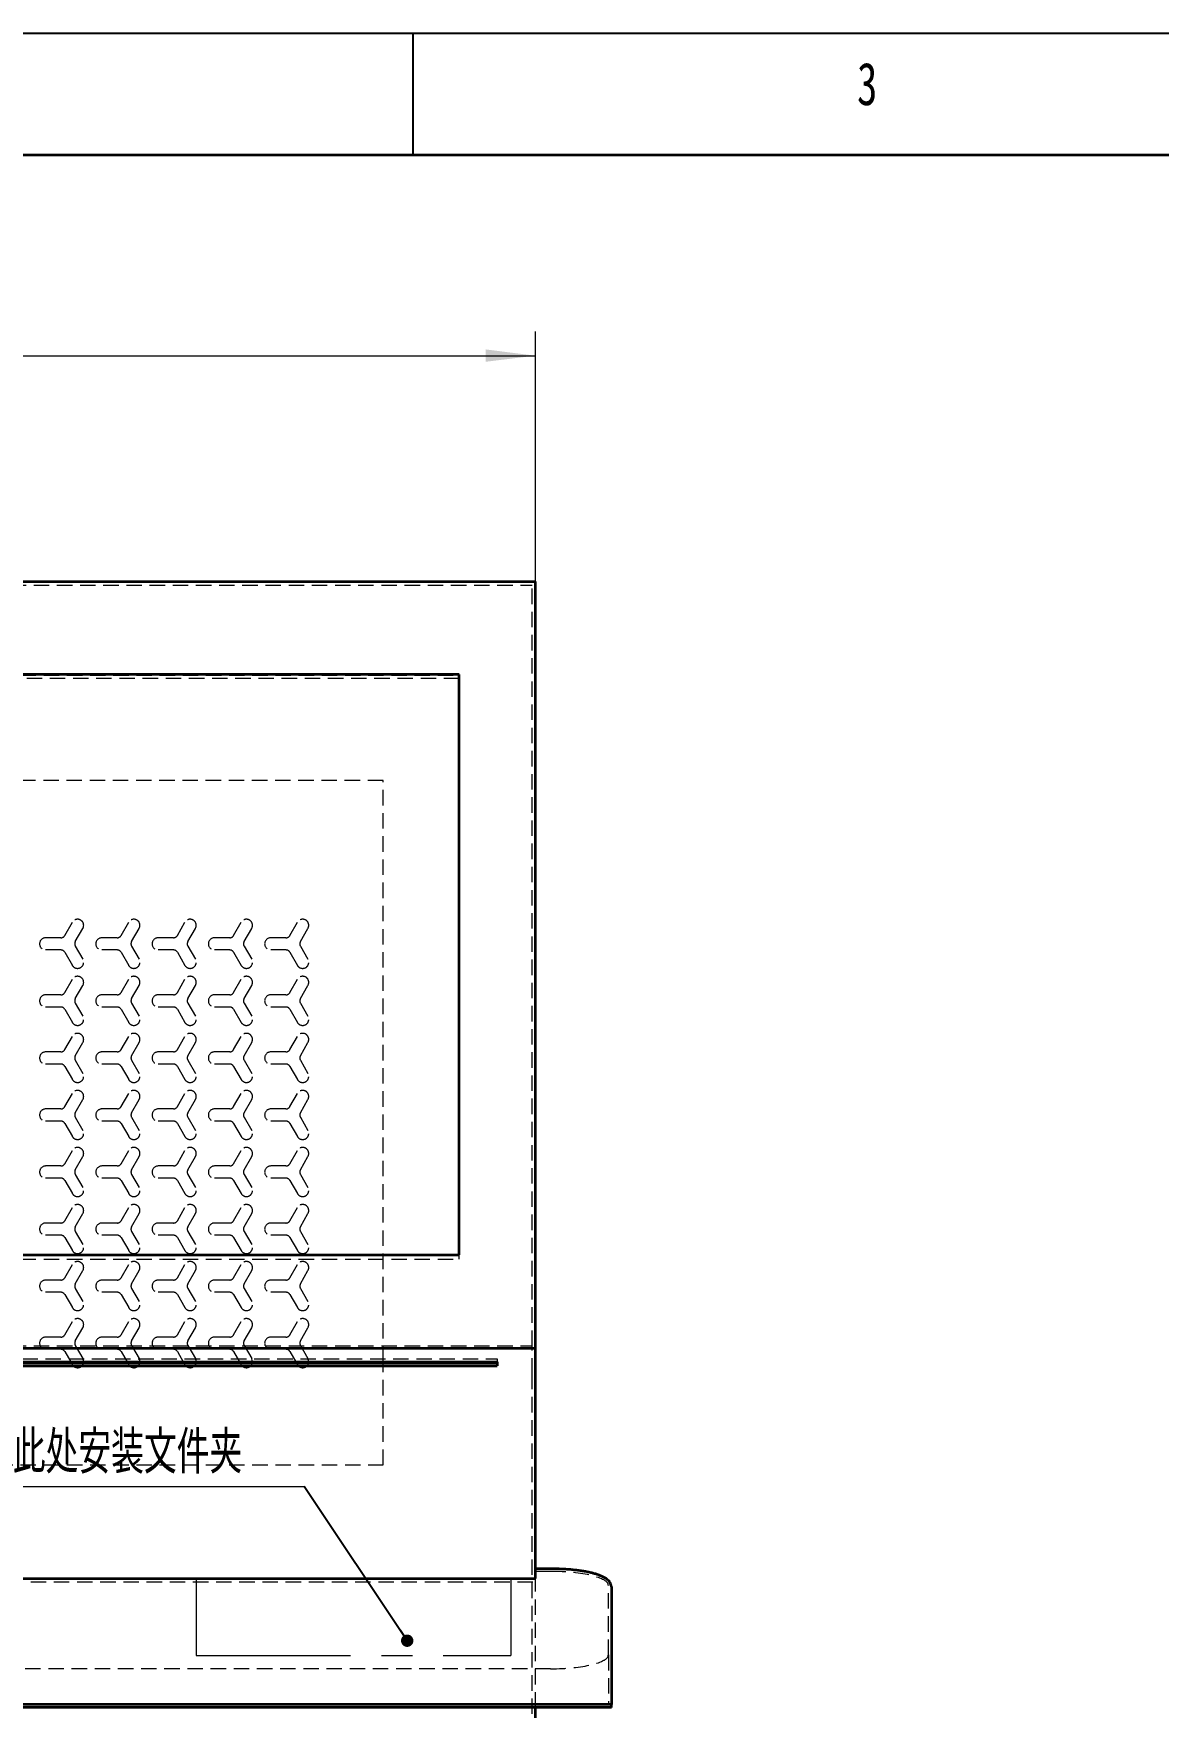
# Model space of a CAD drawing. Header units: millimetres. Extents: x 0 to 4752, y 0 to 3360.
# Drawn here: x 939 to 1678, y 2260 to 3360 of the extents above; entities that cross this region are included whole.
import ezdxf

# ---------------------------------------------------------------- set-up
doc = ezdxf.new("R2010")
doc.units = ezdxf.units.MM
doc.header["$LTSCALE"] = 8
doc.linetypes.add('CENTERX2', pattern=[20.32, 12.7, -2.54, 2.54, -2.54])
doc.linetypes.add('HIDDEN', pattern=[1.905, 1.27, -0.635])
doc.layers.add('图框线', color=5, linetype='Continuous', lineweight=35)
doc.layers.add('细线', color=5, linetype='Continuous')
doc.styles.add('SLDTEXTSTYLE3', font='TXT', dxfattribs={"width": 0.7, "bigfont": 'bigfont'})
doc.styles.add('SLDTEXTSTYLE4', font='TXT', dxfattribs={"width": 0.7})
doc.dimstyles.new('SLDDIMSTYLE0', dxfattribs={"dimtxt": 28, "dimasz": 32.64, "dimexe": 0, "dimexo": 0.0625, "dimgap": 7, "dimtad": 1, "dimdec": 3, "dimrnd": 1e-09, "dimzin": 12, "dimdsep": 46, "dimtxsty": 'SLDTEXTSTYLE4', "dimsah": 1, "dimcen": 0.09, "dimadec": 0, "dimazin": 3, "dimtfac": 1, "dimtdec": 3, "dimtofl": 0, "dimtmove": 0, "dimatfit": 3, "dimfxl": 1, "dimfrac": 2, "dimtolj": 1, "dimtzin": 12, "dimarcsym": 0})
doc.dimstyles.new('SLDDIMSTYLE1', dxfattribs={"dimtxt": 0.18, "dimasz": 8.128, "dimexe": 0, "dimexo": 0.0625, "dimgap": 0, "dimtad": 0, "dimtih": 1, "dimtoh": 1, "dimdec": 0, "dimrnd": 1e-09, "dimzin": 0, "dimdsep": 46, "dimtxsty": 'Standard', "dimblk1": 'DOT', "dimblk2": 'DOT', "dimsah": 1, "dimcen": 0.09, "dimadec": 0, "dimazin": 0, "dimtfac": 8.128, "dimtdec": 0, "dimtofl": 0, "dimtmove": 0, "dimatfit": 3, "dimldrblk": 'DOT', "dimfxl": 1, "dimfrac": 2, "dimtolj": 1, "dimtzin": 0, "dimarcsym": 0})

# ---------------------------------------------------------------- blocks, each defined once
blk = doc.blocks.new('工程图视图3')
at = {"color": 7, "linetype": 'Continuous', "lineweight": 35}
for p, q in [((-900, 661), (-50, 661)), ((-50, 157), (-50, 661)), ((-100, 599.8), (-800, 599.8)), ((-100, 599.7), (-800, 599.7)), ((-100, 218.2), (-100, 599.8)), ((-800, 218.2), (-100, 218.2)), ((-900, 157), (-50, 157)), ((-50, 138.2), (-50, 157)), ((-875, 148), (-75, 148)), ((-875, 147.3), (-75, 147.3)), ((-875, 145.4), (-75, 145.4)), ((-355.5, 148), (-355.2, 147.3)), ((-318.5, 148), (-318.2, 147.3)), ((-281.5, 148), (-281.2, 147.3)), ((-244.5, 148), (-244.2, 147.3)), ((-207.5, 148), (-207.2, 147.3)), ((-150, 147.3), (-150, 148)), ((-150, 147.3), (-150, 148)), ((-75, 148), (-75, 145.4)), ((-50, 99.5), (-50, 138.2)), ((-50, 5.5), (-50, 99.5)), ((-40, 11.9), (-50, 11.9)), ((-900, 5.5), (-50, 5.5)), ((0, 0), (0, -45.7)), ((0, -45.7), (0, -77.3)), ((-40, -77.3), (-910, -77.3)), ((-40, -77.3), (-910, -77.3)), ((-40, -79.3), (-910, -79.3)), ((-50, -799.8), (-50, -79.3)), ((0, -77.3), (-40, -77.3)), ((0, -77.3), (-40, -77.3)), ((0, -79.3), (-40, -79.3)), ((0, -79.3), (0, -77.3))]:
    blk.add_line(p, q, dxfattribs=at)
at = {"color": 7, "linetype": 'HIDDEN', "lineweight": 18}
for p, q in [((-898, 658.6), (-52, 658.6)), ((-52, 158.4), (-52, 658.6)), ((-800, 599.3), (-100, 599.3)), ((-100, 597.1), (-800, 597.1)), ((-150, 530.2), (-800, 530.2)), ((-150, 530.2), (-800, 530.2)), ((-150, 148), (-150, 530.2)), ((-150, 148), (-150, 530.2)), ((-359.4, 428.2), (-354.4, 436.9)), ((-352.5, 424.2), (-347.5, 432.9)), ((-322.4, 428.2), (-317.4, 436.9)), ((-315.5, 424.2), (-310.5, 432.9)), ((-285.4, 428.2), (-280.4, 436.9)), ((-278.5, 424.2), (-273.5, 432.9)), ((-248.4, 428.2), (-243.4, 436.9)), ((-241.5, 424.2), (-236.5, 432.9)), ((-211.4, 428.2), (-206.4, 436.9)), ((-204.5, 424.2), (-199.5, 432.9)), ((-362, 426.7), (-372, 426.7)), ((-362, 418.7), (-372, 418.7)), ((-352.5, 421.2), (-347.5, 412.6)), ((-325, 426.7), (-335, 426.7)), ((-325, 418.7), (-335, 418.7)), ((-315.5, 421.2), (-310.5, 412.6)), ((-288, 426.7), (-298, 426.7)), ((-288, 418.7), (-298, 418.7)), ((-278.5, 421.2), (-273.5, 412.6)), ((-251, 426.7), (-261, 426.7)), ((-251, 418.7), (-261, 418.7)), ((-241.5, 421.2), (-236.5, 412.6)), ((-214, 426.7), (-224, 426.7)), ((-214, 418.7), (-224, 418.7)), ((-204.5, 421.2), (-199.5, 412.6)), ((-359.4, 417.2), (-354.4, 408.6)), ((-322.4, 417.2), (-317.4, 408.6)), ((-285.4, 417.2), (-280.4, 408.6)), ((-248.4, 417.2), (-243.4, 408.6)), ((-211.4, 417.2), (-206.4, 408.6)), ((-359.4, 390.7), (-354.4, 399.4)), ((-322.4, 390.7), (-317.4, 399.4)), ((-285.4, 390.7), (-280.4, 399.4)), ((-248.4, 390.7), (-243.4, 399.4)), ((-211.4, 390.7), (-206.4, 399.4)), ((-362, 389.2), (-372, 389.2)), ((-352.5, 386.7), (-347.5, 395.4)), ((-325, 389.2), (-335, 389.2)), ((-315.5, 386.7), (-310.5, 395.4)), ((-288, 389.2), (-298, 389.2)), ((-278.5, 386.7), (-273.5, 395.4)), ((-251, 389.2), (-261, 389.2)), ((-241.5, 386.7), (-236.5, 395.4)), ((-214, 389.2), (-224, 389.2)), ((-204.5, 386.7), (-199.5, 395.4)), ((-362, 381.2), (-372, 381.2)), ((-359.4, 379.7), (-354.4, 371.1)), ((-352.5, 383.7), (-347.5, 375.1)), ((-325, 381.2), (-335, 381.2)), ((-322.4, 379.7), (-317.4, 371.1)), ((-315.5, 383.7), (-310.5, 375.1)), ((-288, 381.2), (-298, 381.2)), ((-285.4, 379.7), (-280.4, 371.1)), ((-278.5, 383.7), (-273.5, 375.1)), ((-251, 381.2), (-261, 381.2)), ((-248.4, 379.7), (-243.4, 371.1)), ((-241.5, 383.7), (-236.5, 375.1)), ((-214, 381.2), (-224, 381.2)), ((-211.4, 379.7), (-206.4, 371.1)), ((-204.5, 383.7), (-199.5, 375.1)), ((-359.4, 353.2), (-354.4, 361.9)), ((-352.5, 349.2), (-347.5, 357.9)), ((-322.4, 353.2), (-317.4, 361.9)), ((-315.5, 349.2), (-310.5, 357.9)), ((-285.4, 353.2), (-280.4, 361.9)), ((-278.5, 349.2), (-273.5, 357.9)), ((-248.4, 353.2), (-243.4, 361.9)), ((-241.5, 349.2), (-236.5, 357.9)), ((-211.4, 353.2), (-206.4, 361.9)), ((-204.5, 349.2), (-199.5, 357.9)), ((-362, 351.7), (-372, 351.7)), ((-362, 343.7), (-372, 343.7)), ((-359.4, 342.2), (-354.4, 333.6)), ((-352.5, 346.2), (-347.5, 337.6)), ((-325, 351.7), (-335, 351.7)), ((-325, 343.7), (-335, 343.7)), ((-322.4, 342.2), (-317.4, 333.6)), ((-315.5, 346.2), (-310.5, 337.6)), ((-288, 351.7), (-298, 351.7)), ((-288, 343.7), (-298, 343.7)), ((-285.4, 342.2), (-280.4, 333.6)), ((-278.5, 346.2), (-273.5, 337.6)), ((-251, 351.7), (-261, 351.7)), ((-251, 343.7), (-261, 343.7)), ((-248.4, 342.2), (-243.4, 333.6)), ((-241.5, 346.2), (-236.5, 337.6)), ((-214, 351.7), (-224, 351.7)), ((-214, 343.7), (-224, 343.7)), ((-211.4, 342.2), (-206.4, 333.6)), ((-204.5, 346.2), (-199.5, 337.6)), ((-359.4, 315.7), (-354.4, 324.4)), ((-352.5, 311.7), (-347.5, 320.4)), ((-322.4, 315.7), (-317.4, 324.4)), ((-315.5, 311.7), (-310.5, 320.4)), ((-285.4, 315.7), (-280.4, 324.4)), ((-278.5, 311.7), (-273.5, 320.4)), ((-248.4, 315.7), (-243.4, 324.4)), ((-241.5, 311.7), (-236.5, 320.4)), ((-211.4, 315.7), (-206.4, 324.4)), ((-204.5, 311.7), (-199.5, 320.4)), ((-362, 314.2), (-372, 314.2)), ((-352.5, 308.7), (-347.5, 300.1)), ((-325, 314.2), (-335, 314.2)), ((-315.5, 308.7), (-310.5, 300.1)), ((-288, 314.2), (-298, 314.2)), ((-278.5, 308.7), (-273.5, 300.1)), ((-251, 314.2), (-261, 314.2)), ((-241.5, 308.7), (-236.5, 300.1)), ((-214, 314.2), (-224, 314.2)), ((-204.5, 308.7), (-199.5, 300.1)), ((-362, 306.2), (-372, 306.2)), ((-359.4, 304.7), (-354.4, 296.1)), ((-325, 306.2), (-335, 306.2)), ((-322.4, 304.7), (-317.4, 296.1)), ((-288, 306.2), (-298, 306.2)), ((-285.4, 304.7), (-280.4, 296.1)), ((-251, 306.2), (-261, 306.2)), ((-248.4, 304.7), (-243.4, 296.1)), ((-214, 306.2), (-224, 306.2)), ((-211.4, 304.7), (-206.4, 296.1)), ((-359.4, 278.2), (-354.4, 286.9)), ((-322.4, 278.2), (-317.4, 286.9)), ((-285.4, 278.2), (-280.4, 286.9)), ((-248.4, 278.2), (-243.4, 286.9)), ((-211.4, 278.2), (-206.4, 286.9)), ((-362, 276.7), (-372, 276.7)), ((-352.5, 274.2), (-347.5, 282.9)), ((-325, 276.7), (-335, 276.7)), ((-315.5, 274.2), (-310.5, 282.9)), ((-288, 276.7), (-298, 276.7)), ((-278.5, 274.2), (-273.5, 282.9)), ((-251, 276.7), (-261, 276.7)), ((-241.5, 274.2), (-236.5, 282.9)), ((-214, 276.7), (-224, 276.7)), ((-204.5, 274.2), (-199.5, 282.9)), ((-362, 268.7), (-372, 268.7)), ((-359.4, 267.2), (-354.4, 258.6)), ((-352.5, 271.2), (-347.5, 262.6)), ((-325, 268.7), (-335, 268.7)), ((-322.4, 267.2), (-317.4, 258.6)), ((-315.5, 271.2), (-310.5, 262.6)), ((-288, 268.7), (-298, 268.7)), ((-285.4, 267.2), (-280.4, 258.6)), ((-278.5, 271.2), (-273.5, 262.6)), ((-251, 268.7), (-261, 268.7)), ((-248.4, 267.2), (-243.4, 258.6)), ((-241.5, 271.2), (-236.5, 262.6)), ((-214, 268.7), (-224, 268.7)), ((-211.4, 267.2), (-206.4, 258.6)), ((-204.5, 271.2), (-199.5, 262.6)), ((-359.4, 240.7), (-354.4, 249.4)), ((-352.5, 236.7), (-347.5, 245.4)), ((-322.4, 240.7), (-317.4, 249.4)), ((-315.5, 236.7), (-310.5, 245.4)), ((-285.4, 240.7), (-280.4, 249.4)), ((-278.5, 236.7), (-273.5, 245.4)), ((-248.4, 240.7), (-243.4, 249.4)), ((-241.5, 236.7), (-236.5, 245.4)), ((-211.4, 240.7), (-206.4, 249.4)), ((-204.5, 236.7), (-199.5, 245.4)), ((-362, 239.2), (-372, 239.2)), ((-362, 231.2), (-372, 231.2)), ((-352.5, 233.7), (-347.5, 225.1)), ((-325, 239.2), (-335, 239.2)), ((-325, 231.2), (-335, 231.2)), ((-315.5, 233.7), (-310.5, 225.1)), ((-288, 239.2), (-298, 239.2)), ((-288, 231.2), (-298, 231.2)), ((-278.5, 233.7), (-273.5, 225.1)), ((-251, 239.2), (-261, 239.2)), ((-251, 231.2), (-261, 231.2)), ((-241.5, 233.7), (-236.5, 225.1)), ((-214, 239.2), (-224, 239.2)), ((-214, 231.2), (-224, 231.2)), ((-204.5, 233.7), (-199.5, 225.1)), ((-359.4, 229.7), (-354.4, 221.1)), ((-322.4, 229.7), (-317.4, 221.1)), ((-285.4, 229.7), (-280.4, 221.1)), ((-248.4, 229.7), (-243.4, 221.1)), ((-211.4, 229.7), (-206.4, 221.1)), ((-800, 218.1), (-100, 218.1)), ((-100, 217.7), (-800, 217.7)), ((-800, 215.5), (-100, 215.5)), ((-359.4, 203.2), (-354.4, 211.9)), ((-322.4, 203.2), (-317.4, 211.9)), ((-285.4, 203.2), (-280.4, 211.9)), ((-248.4, 203.2), (-243.4, 211.9)), ((-211.4, 203.2), (-206.4, 211.9)), ((-100, 217.7), (-100, 218.2)), ((-100, 215.5), (-100, 218.1)), ((-362, 201.7), (-372, 201.7)), ((-352.5, 199.2), (-347.5, 207.9)), ((-325, 201.7), (-335, 201.7)), ((-315.5, 199.2), (-310.5, 207.9)), ((-288, 201.7), (-298, 201.7)), ((-278.5, 199.2), (-273.5, 207.9)), ((-251, 201.7), (-261, 201.7)), ((-241.5, 199.2), (-236.5, 207.9)), ((-214, 201.7), (-224, 201.7)), ((-204.5, 199.2), (-199.5, 207.9)), ((-362, 193.7), (-372, 193.7)), ((-359.4, 192.2), (-354.4, 183.6)), ((-352.5, 196.2), (-347.5, 187.6)), ((-325, 193.7), (-335, 193.7)), ((-322.4, 192.2), (-317.4, 183.6)), ((-315.5, 196.2), (-310.5, 187.6)), ((-288, 193.7), (-298, 193.7)), ((-285.4, 192.2), (-280.4, 183.6)), ((-278.5, 196.2), (-273.5, 187.6)), ((-251, 193.7), (-261, 193.7)), ((-248.4, 192.2), (-243.4, 183.6)), ((-241.5, 196.2), (-236.5, 187.6)), ((-214, 193.7), (-224, 193.7)), ((-211.4, 192.2), (-206.4, 183.6)), ((-204.5, 196.2), (-199.5, 187.6)), ((-359.4, 165.7), (-354.4, 174.4)), ((-352.5, 161.7), (-347.5, 170.4)), ((-322.4, 165.7), (-317.4, 174.4)), ((-315.5, 161.7), (-310.5, 170.4)), ((-285.4, 165.7), (-280.4, 174.4)), ((-278.5, 161.7), (-273.5, 170.4)), ((-248.4, 165.7), (-243.4, 174.4)), ((-241.5, 161.7), (-236.5, 170.4)), ((-211.4, 165.7), (-206.4, 174.4)), ((-204.5, 161.7), (-199.5, 170.4)), ((-898, 158.4), (-52, 158.4)), ((-362, 164.2), (-372, 164.2)), ((-362, 156.2), (-372, 156.2)), ((-359.4, 154.7), (-355.5, 148)), ((-352.5, 158.7), (-347.5, 150.1)), ((-325, 164.2), (-335, 164.2)), ((-325, 156.2), (-335, 156.2)), ((-322.4, 154.7), (-318.5, 148)), ((-315.5, 158.7), (-310.5, 150.1)), ((-288, 164.2), (-298, 164.2)), ((-288, 156.2), (-298, 156.2)), ((-285.4, 154.7), (-281.5, 148)), ((-278.5, 158.7), (-273.5, 150.1)), ((-251, 164.2), (-261, 164.2)), ((-251, 156.2), (-261, 156.2)), ((-248.4, 154.7), (-244.5, 148)), ((-241.5, 158.7), (-236.5, 150.1)), ((-214, 164.2), (-224, 164.2)), ((-214, 156.2), (-224, 156.2)), ((-211.4, 154.7), (-207.5, 148)), ((-204.5, 158.7), (-199.5, 150.1)), ((-52, 140.1), (-52, 158.4)), ((-875, 149.9), (-75, 149.9)), ((-355.2, 147.3), (-354.4, 146.1)), ((-318.2, 147.3), (-317.4, 146.1)), ((-281.2, 147.3), (-280.4, 146.1)), ((-244.2, 147.3), (-243.4, 146.1)), ((-207.2, 147.3), (-206.4, 146.1)), ((-150, 80.2), (-150, 147.3)), ((-150, 80.2), (-150, 147.3)), ((-75, 149.9), (-75, 148)), ((-52, 99.5), (-52, 140.1)), ((-52, -799.8), (-52, 99.5)), ((-800, 80.2), (-150, 80.2)), ((-800, 80.2), (-150, 80.2)), ((-900, 3.4), (-50, 3.4)), ((-40, 10.2), (-50, 10.2)), ((-50, 3.4), (-50, 5.5)), ((-50, -79.3), (-50, 3.4)), ((-2, -44.7), (-2, 1)), ((-40, -53.9), (-910, -53.9)), ((-2, -44.7), (-2, -77.3)), ((-50, -79.3), (-50, -77.3))]:
    blk.add_line(p, q, dxfattribs=at)
at = {"color": 7, "linetype": 'HIDDEN', "lineweight": 18, "flags": 128}
for points in [[(-347, 148), (-347.1, 148.9), (-347.5, 150.1)], [(-310, 148), (-310.1, 148.9), (-310.5, 150.1)], [(-273, 148), (-273.1, 148.9), (-273.5, 150.1)], [(-236, 148), (-236.1, 148.9), (-236.5, 150.1)], [(-199, 148), (-199.1, 148.9), (-199.5, 150.1)]]:
    blk.add_lwpolyline(points, dxfattribs=at)
at = {"color": 7, "linetype": 'Continuous', "lineweight": 35, "flags": 128}
for points in [[(-347.1, 147.3), (-347, 147.6), (-347, 148)], [(-310.1, 147.3), (-310, 147.6), (-310, 148)], [(-273.1, 147.3), (-273, 147.6), (-273, 148)], [(-236.1, 147.3), (-236, 147.6), (-236, 148)], [(-199.1, 147.3), (-199, 147.6), (-199, 148)]]:
    blk.add_lwpolyline(points, dxfattribs=at)
at = {"color": 7, "linetype": 'HIDDEN', "lineweight": 18}
for centre, radius, start, end in [((-351, 434.9), 4, 330, 150), ((-314, 434.9), 4, 330, 150), ((-277, 434.9), 4, 330, 150), ((-240, 434.9), 4, 330, 150), ((-203, 434.9), 4, 330, 150), ((-372, 422.7), 4, 90, 270), ((-362, 429.7), 3, 270, 330), ((-362, 415.7), 3, 30, 90), ((-349.9, 422.7), 3, 150, 210), ((-335, 422.7), 4, 90, 270), ((-325, 429.7), 3, 270, 330), ((-325, 415.7), 3, 30, 90), ((-312.9, 422.7), 3, 150, 210), ((-298, 422.7), 4, 90, 270), ((-288, 429.7), 3, 270, 330), ((-288, 415.7), 3, 30, 90), ((-275.9, 422.7), 3, 150, 210), ((-261, 422.7), 4, 90, 270), ((-251, 429.7), 3, 270, 330), ((-251, 415.7), 3, 30, 90), ((-238.9, 422.7), 3, 150, 210), ((-224, 422.7), 4, 90, 270), ((-214, 429.7), 3, 270, 330), ((-214, 415.7), 3, 30, 90), ((-201.9, 422.7), 3, 150, 210), ((-351, 410.6), 4, 210, 30), ((-314, 410.6), 4, 210, 30), ((-277, 410.6), 4, 210, 30), ((-240, 410.6), 4, 210, 30), ((-203, 410.6), 4, 210, 30), ((-351, 397.4), 4, 330, 150), ((-314, 397.4), 4, 330, 150), ((-277, 397.4), 4, 330, 150), ((-240, 397.4), 4, 330, 150), ((-203, 397.4), 4, 330, 150), ((-372, 385.2), 4, 90, 270), ((-362, 392.2), 3, 270, 330), ((-349.9, 385.2), 3, 150, 210), ((-335, 385.2), 4, 90, 270), ((-325, 392.2), 3, 270, 330), ((-312.9, 385.2), 3, 150, 210), ((-298, 385.2), 4, 90, 270), ((-288, 392.2), 3, 270, 330), ((-275.9, 385.2), 3, 150, 210), ((-261, 385.2), 4, 90, 270), ((-251, 392.2), 3, 270, 330), ((-238.9, 385.2), 3, 150, 210), ((-224, 385.2), 4, 90, 270), ((-214, 392.2), 3, 270, 330), ((-201.9, 385.2), 3, 150, 210), ((-362, 378.2), 3, 30, 90), ((-351, 373.1), 4, 210, 30), ((-325, 378.2), 3, 30, 90), ((-314, 373.1), 4, 210, 30), ((-288, 378.2), 3, 30, 90), ((-277, 373.1), 4, 210, 30), ((-251, 378.2), 3, 30, 90), ((-240, 373.1), 4, 210, 30), ((-214, 378.2), 3, 30, 90), ((-203, 373.1), 4, 210, 30), ((-351, 359.9), 4, 330, 150), ((-314, 359.9), 4, 330, 150), ((-277, 359.9), 4, 330, 150), ((-240, 359.9), 4, 330, 150), ((-203, 359.9), 4, 330, 150), ((-362, 354.7), 3, 270, 330), ((-325, 354.7), 3, 270, 330), ((-288, 354.7), 3, 270, 330), ((-251, 354.7), 3, 270, 330), ((-214, 354.7), 3, 270, 330), ((-372, 347.7), 4, 90, 270), ((-362, 340.7), 3, 30, 90), ((-349.9, 347.7), 3, 150, 210), ((-335, 347.7), 4, 90, 270), ((-325, 340.7), 3, 30, 90), ((-312.9, 347.7), 3, 150, 210), ((-298, 347.7), 4, 90, 270), ((-288, 340.7), 3, 30, 90), ((-275.9, 347.7), 3, 150, 210), ((-261, 347.7), 4, 90, 270), ((-251, 340.7), 3, 30, 90), ((-238.9, 347.7), 3, 150, 210), ((-224, 347.7), 4, 90, 270), ((-214, 340.7), 3, 30, 90), ((-201.9, 347.7), 3, 150, 210), ((-351, 335.6), 4, 210, 30), ((-314, 335.6), 4, 210, 30), ((-277, 335.6), 4, 210, 30), ((-240, 335.6), 4, 210, 30), ((-203, 335.6), 4, 210, 30), ((-351, 322.4), 4, 330, 150), ((-314, 322.4), 4, 330, 150), ((-277, 322.4), 4, 330, 150), ((-240, 322.4), 4, 330, 150), ((-203, 322.4), 4, 330, 150), ((-372, 310.2), 4, 90, 270), ((-362, 317.2), 3, 270, 330), ((-349.9, 310.2), 3, 150, 210), ((-335, 310.2), 4, 90, 270), ((-325, 317.2), 3, 270, 330), ((-312.9, 310.2), 3, 150, 210), ((-298, 310.2), 4, 90, 270), ((-288, 317.2), 3, 270, 330), ((-275.9, 310.2), 3, 150, 210), ((-261, 310.2), 4, 90, 270), ((-251, 317.2), 3, 270, 330), ((-238.9, 310.2), 3, 150, 210), ((-224, 310.2), 4, 90, 270), ((-214, 317.2), 3, 270, 330), ((-201.9, 310.2), 3, 150, 210), ((-362, 303.2), 3, 30, 90), ((-351, 298.1), 4, 210, 30), ((-325, 303.2), 3, 30, 90), ((-314, 298.1), 4, 210, 30), ((-288, 303.2), 3, 30, 90), ((-277, 298.1), 4, 210, 30), ((-251, 303.2), 3, 30, 90), ((-240, 298.1), 4, 210, 30), ((-214, 303.2), 3, 30, 90), ((-203, 298.1), 4, 210, 30), ((-351, 284.9), 4, 330, 150), ((-314, 284.9), 4, 330, 150), ((-277, 284.9), 4, 330, 150), ((-240, 284.9), 4, 330, 150), ((-203, 284.9), 4, 330, 150), ((-372, 272.7), 4, 90, 270), ((-362, 279.7), 3, 270, 330), ((-335, 272.7), 4, 90, 270), ((-325, 279.7), 3, 270, 330), ((-298, 272.7), 4, 90, 270), ((-288, 279.7), 3, 270, 330), ((-261, 272.7), 4, 90, 270), ((-251, 279.7), 3, 270, 330), ((-224, 272.7), 4, 90, 270), ((-214, 279.7), 3, 270, 330), ((-362, 265.7), 3, 30, 90), ((-349.9, 272.7), 3, 150, 210), ((-325, 265.7), 3, 30, 90), ((-312.9, 272.7), 3, 150, 210), ((-288, 265.7), 3, 30, 90), ((-275.9, 272.7), 3, 150, 210), ((-251, 265.7), 3, 30, 90), ((-238.9, 272.7), 3, 150, 210), ((-214, 265.7), 3, 30, 90), ((-201.9, 272.7), 3, 150, 210), ((-351, 260.6), 4, 210, 30), ((-314, 260.6), 4, 210, 30), ((-277, 260.6), 4, 210, 30), ((-240, 260.6), 4, 210, 30), ((-203, 260.6), 4, 210, 30), ((-351, 247.4), 4, 330, 150), ((-314, 247.4), 4, 330, 150), ((-277, 247.4), 4, 330, 150), ((-240, 247.4), 4, 330, 150), ((-203, 247.4), 4, 330, 150), ((-372, 235.2), 4, 90, 270), ((-362, 242.2), 3, 270, 330), ((-362, 228.2), 3, 30, 90), ((-349.9, 235.2), 3, 150, 210), ((-335, 235.2), 4, 90, 270), ((-325, 242.2), 3, 270, 330), ((-325, 228.2), 3, 30, 90), ((-312.9, 235.2), 3, 150, 210), ((-298, 235.2), 4, 90, 270), ((-288, 242.2), 3, 270, 330), ((-288, 228.2), 3, 30, 90), ((-275.9, 235.2), 3, 150, 210), ((-261, 235.2), 4, 90, 270), ((-251, 242.2), 3, 270, 330), ((-251, 228.2), 3, 30, 90), ((-238.9, 235.2), 3, 150, 210), ((-224, 235.2), 4, 90, 270), ((-214, 242.2), 3, 270, 330), ((-214, 228.2), 3, 30, 90), ((-201.9, 235.2), 3, 150, 210), ((-351, 223.1), 4, 210, 30), ((-314, 223.1), 4, 210, 30), ((-277, 223.1), 4, 210, 30), ((-240, 223.1), 4, 210, 30), ((-203, 223.1), 4, 210, 30), ((-351, 209.9), 4, 330, 150), ((-314, 209.9), 4, 330, 150), ((-277, 209.9), 4, 330, 150), ((-240, 209.9), 4, 330, 150), ((-203, 209.9), 4, 330, 150), ((-372, 197.7), 4, 90, 270), ((-362, 204.7), 3, 270, 330), ((-349.9, 197.7), 3, 150, 210), ((-335, 197.7), 4, 90, 270), ((-325, 204.7), 3, 270, 330), ((-312.9, 197.7), 3, 150, 210), ((-298, 197.7), 4, 90, 270), ((-288, 204.7), 3, 270, 330), ((-275.9, 197.7), 3, 150, 210), ((-261, 197.7), 4, 90, 270), ((-251, 204.7), 3, 270, 330), ((-238.9, 197.7), 3, 150, 210), ((-224, 197.7), 4, 90, 270), ((-214, 204.7), 3, 270, 330), ((-201.9, 197.7), 3, 150, 210), ((-362, 190.7), 3, 30, 90), ((-351, 185.6), 4, 210, 30), ((-325, 190.7), 3, 30, 90), ((-314, 185.6), 4, 210, 30), ((-288, 190.7), 3, 30, 90), ((-277, 185.6), 4, 210, 30), ((-251, 190.7), 3, 30, 90), ((-240, 185.6), 4, 210, 30), ((-214, 190.7), 3, 30, 90), ((-203, 185.6), 4, 210, 30), ((-351, 172.4), 4, 330, 150), ((-314, 172.4), 4, 330, 150), ((-277, 172.4), 4, 330, 150), ((-240, 172.4), 4, 330, 150), ((-203, 172.4), 4, 330, 150), ((-362, 167.2), 3, 270, 330), ((-325, 167.2), 3, 270, 330), ((-288, 167.2), 3, 270, 330), ((-251, 167.2), 3, 270, 330), ((-214, 167.2), 3, 270, 330), ((-372, 160.2), 4, 90, 270), ((-362, 153.2), 3, 30, 90), ((-349.9, 160.2), 3, 150, 210), ((-335, 160.2), 4, 90, 270), ((-325, 153.2), 3, 30, 90), ((-312.9, 160.2), 3, 150, 210), ((-298, 160.2), 4, 90, 270), ((-288, 153.2), 3, 30, 90), ((-275.9, 160.2), 3, 150, 210), ((-261, 160.2), 4, 90, 270), ((-251, 153.2), 3, 30, 90), ((-238.9, 160.2), 3, 150, 210), ((-224, 160.2), 4, 90, 270), ((-214, 153.2), 3, 30, 90), ((-201.9, 160.2), 3, 150, 210), ((-351, 148.1), 4, 210, 349.0497), ((-314, 148.1), 4, 210, 349.0497), ((-277, 148.1), 4, 210, 349.0497), ((-240, 148.1), 4, 210, 349.0497), ((-203, 148.1), 4, 210, 349.0497)]:
    blk.add_arc(centre, radius, start, end, dxfattribs=at)
for centre, start_param, end_param in [((-40, 1), 0, 1.570796), ((-40, -44.7), 4.712389, 6.283185)]:
    blk.add_ellipse(centre, major_axis=(38, 0), ratio=0.240741, start_param=start_param, end_param=end_param, dxfattribs=at)
at = {"color": 7, "linetype": 'Continuous', "lineweight": 35}
blk.add_open_spline([(0, 0), (0, 0.3), (-0.1, 1.1), (-0.5, 2.2), (-1.1, 3.3), (-2, 4.3), (-3.2, 5.3), (-4.7, 6.2), (-6.5, 7.1), (-8.6, 7.9), (-11, 8.7), (-13.5, 9.3), (-16.2, 9.9), (-19.1, 10.4), (-22.1, 10.8), (-25.3, 11.2), (-28.5, 11.5), (-31.9, 11.7), (-35.3, 11.8), (-38, 11.9), (-39.6, 11.9), (-40, 11.9)], degree=3, knots=[0, 0, 0, 0, 0.033805, 0.075181, 0.117738, 0.164095, 0.216705, 0.276386, 0.339881, 0.402355, 0.463187, 0.52273, 0.58133, 0.639225, 0.696581, 0.75352, 0.810135, 0.866507, 0.922706, 0.978801, 1, 1, 1, 1], dxfattribs=at)
blk = doc.blocks.new('_D')
at = {"color": 7, "linetype": 'Continuous', "lineweight": 0}
for p, q in [((418.6, 2999.8), (418.6, 3164.2)), ((1268.6, 2999.8), (1268.6, 3164.2)), ((418.6, 3148.2), (1268.6, 3148.2))]:
    blk.add_line(p, q, dxfattribs=at)
at = {"color": 7, "linetype": 'Continuous', "lineweight": 18}
for points in [[(418.6, 3148.2), (451.2, 3144.2), (451.2, 3152.3)], [(1268.6, 3148.2), (1236, 3152.3), (1236, 3144.2)]]:
    blk.add_solid(points, dxfattribs=at)
at = {"color": 7, "linetype": 'Continuous', "lineweight": 18, "insert": (825.2, 3184.3), "char_height": 28, "attachment_point": 1, "style": 'SLDTEXTSTYLE4'}
blk.add_mtext('850', dxfattribs=at)
blk = doc.blocks.new('SW_NOTE_0_2')
at = {"color": 0, "linetype": 'Continuous', "lineweight": 0}
blk.add_line((-237.3, 0), (0, 0), dxfattribs=at)
at = {"color": 0, "linetype": 'Continuous', "lineweight": 0, "insert": (-116.2, 36.6), "char_height": 28, "attachment_point": 2, "style": 'SLDTEXTSTYLE3'}
blk.add_mtext('此处安装文件夹', dxfattribs=at)
blk = doc.blocks.new('_Dot')
at = {"color": 0, "linetype": 'ByBlock', "lineweight": -2}
blk.add_line((-0.5, 0), (-1, 0), dxfattribs=at)
at = {"color": 0, "linetype": 'ByBlock', "const_width": 0.5}
blk.add_lwpolyline([(-0.25, 0, 1), (0.25, 0, 1)], format="xyb", close=True, dxfattribs=at)

msp = doc.modelspace()

# ---------------------------------------------------------------- linework, layer by layer
at = {"color": 7, "linetype": 'Continuous', "lineweight": 18}
msp.add_line((1045.465352, 2344.326144), (1252.507693, 2344.326144), dxfattribs=at)
at = {"color": 7, "linetype": 'CENTERX2', "lineweight": 18}
for p, q in [((1045.465352, 2344.326144), (1045.465352, 2293.761457)), ((1252.507693, 2344.326144), (1252.507693, 2293.761457)), ((1045.465352, 2293.761457), (1252.507693, 2293.761457))]:
    msp.add_line(p, q, dxfattribs=at)
at = {"layer": '图框线'}
msp.add_line((4672, 3280), (200, 3280), dxfattribs=at)
at = {"layer": '细线'}
for p, q in [((4752, 3360), (0, 3360)), ((1188, 3360), (1188, 3280)), ((1188, 3360), (1188, 3280))]:
    msp.add_line(p, q, dxfattribs=at)

# ---------------------------------------------------------------- block references
at = {"color": 7, "linetype": 'Continuous', "lineweight": 35}
msp.add_blockref('工程图视图3', (1318.590087, 2338.833027), dxfattribs=at)
at = {"color": 7, "linetype": 'Continuous', "lineweight": 0}
msp.add_blockref('SW_NOTE_0_2', (1116.611713, 2404.770103), dxfattribs=at)

# ---------------------------------------------------------------- texts
at = {"layer": '细线', "insert": (1480.149479, 3340.890088), "char_height": 28, "attachment_point": 1, "style": 'SLDTEXTSTYLE4'}
msp.add_mtext('3', dxfattribs=at)

# ---------------------------------------------------------------- dimensions: what is measured, and where the dimension line sits
at = {"color": 7, "linetype": 'Continuous', "lineweight": 18}
dim = msp.add_linear_dim(base=(1268.590087, 3148.240878), p1=(418.590087, 2999.849636), p2=(1268.590087, 2999.849636), dimstyle='SLDDIMSTYLE0', dxfattribs=at)
dim.commit()
dim.dimension.update_dxf_attribs({"geometry": '_D', "text_midpoint": (843.590087, 3148.240878), "dimtype": 160})

# ---------------------------------------------------------------- leaders
at = {"color": 7, "linetype": 'Continuous', "lineweight": 0}
msp.add_leader([(1184.334737, 2303.460765), (1116.611713, 2404.770103)], dimstyle='SLDDIMSTYLE1', dxfattribs=at)

doc.saveas('drawing.dxf')
